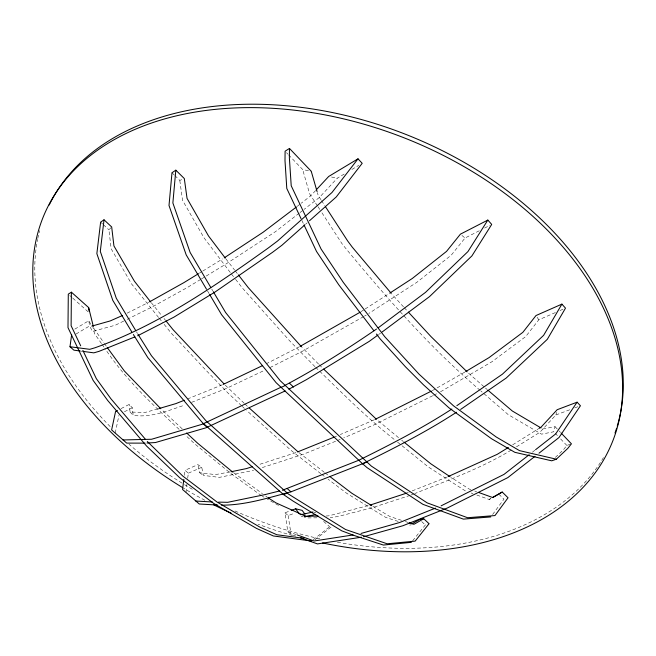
<?xml version="1.0" encoding="UTF-8"?>
<svg xmlns="http://www.w3.org/2000/svg" width="656" height="656" viewBox="0 0 656 656"><rect width="100%" height="100%" fill="white"/><g stroke="black" fill="none" stroke-linecap="round" stroke-linejoin="round"><path stroke-width="0.49" stroke-dasharray="3.28 2.46" d="M185.96 492.369L186.968 484.284M187.714 478.216L188.346 473.165L185.008 470.303L197.891 464.62L201.728 467.31L203.458 475.411L219.334 477.379L253.61 470.344M184.361 475.346L185.008 470.303M115.235 433.001L118.933 415.428M516.452 446.834L539.888 432.288L555.862 414.986L556.518 412.353M542.766 428.975L555.042 426.671L553.762 431.779L541.528 434.149L508.195 414.617L480.963 391.066M492.599 514.509L503.931 499.167L498.601 493.927M555.378 312.568L538.806 319.816L525.702 336.585L491.934 361.743L439.946 392.108M570.507 444.153L566.858 445.449L563.25 449.983L555.32 457.429M479.265 230.764L465.038 238.021L451.213 255.217L416.954 282.236L368.738 313.502M412.649 540.774L425.326 524.98L429.057 523.726M315.602 190.56L310.772 195.759L301.202 203.245M344.179 174.07L337.315 178.161L319.382 197.481L304.04 209.42M158.563 317.455L131.585 283.941L111.151 248.788L108.921 229.854L110.995 227.689M305.655 224.163L307.188 222.802M314.962 539.806L332.231 526.186M313.142 539.765L329.64 526.768L331.329 526.169M532.393 452.197L534.796 450.311M297.209 206.369L300.399 203.868M299.193 213.192L275.479 231.642L225.033 264.614L205.861 276.258M300.005 212.569L303.236 210.051M378.947 334.314L380.562 333.141M360.907 311.707L364.301 309.525M365.154 308.976L388.901 293.699M512.689 444.801L539.396 428.171M511.237 450.065C481.037 468.45 447.425 480.463 414.731 493.574M199.383 273.142L201.966 271.559M202.827 271.035L222.614 258.907M200.629 279.44L187.559 287.377L153.422 306.286L124.624 320.612M201.499 278.907L204.984 276.791M74.817 329.123L88.814 320.702L90.946 324.564M76.014 334.043L89.569 325.958L88.814 320.702M351.903 169.461L358.766 165.369M464.858 372.075L432.206 390.689M476.797 495.026L489.146 499.47L490.86 498.462M363.588 316.61L302.219 351.362L268.919 368.114M364.465 316.11L366.228 315.101M299.571 346.663L267.082 363.358M489.146 499.47L490.959 498.519M121.04 408.614L129.207 404.416L132.291 407.745L133.209 415.355C150.954 417.921 168.034 410.705 184.557 405.137M124.402 411.771L132.291 407.745M484.604 228.042L489.934 225.32M127.133 313.166L148.699 302.318M432.698 395.748L373.797 424.981L343.687 437.896M433.608 395.289L438.134 393.018M123.722 321.055L115.431 325.163L92.553 331.419L89.569 325.958M262.9 371.075L226.222 388.491L190.265 402.891M447.269 476.978L409.27 492.066M374.273 419.783L340.292 434.543M188.346 473.165L201.728 467.31M559.978 310.55L563.66 308.943M333.789 437.298L336.577 436.117M174.832 175.546L179.801 180.433L182.499 179.293M222.351 384.769L187.067 399.151M337.446 440.52L340.12 439.397M335.577 441.283L303.179 454.313L260.334 468.22M406.417 493.197L408.319 492.443M410.976 495.05L413.788 493.943M295.782 536.124L291.059 534.427L287.812 531.598L284.999 512.803L290.313 510.794M284.999 512.803L288.181 515.6L294.683 513.156M555.862 414.986L570.982 409.303M574.763 407.876L578.543 406.458M295.905 452.599L257.865 464.94M410.033 495.411L372.526 507.621L338.02 516.502L330.181 517.666M157.842 408.885L144.779 412.55L130.085 412.001L129.207 404.416M368.147 505.604L328.771 515.837L326.163 515.985M409.697 525.112L411.394 524.792M229.969 471.943L215.373 474.608L199.572 472.697L197.891 464.62M316.963 517.822L307.812 517.928L304.04 517.01M79.876 350.968L81.869 351.239M288.615 154.882L302.67 169.56L311.239 171.249M331.567 177.03L337.315 178.161M313.962 512.213L315.831 512.664M301.219 516.321L303.097 516.78M398.208 521.422L385.761 517.428L382.505 515.509L346.384 493.074L328.016 479.151M401.497 520.298L390.017 516.592L372.616 506.194M405.326 521.528L408.196 522.455M287.812 531.598L297.217 534.952M471.098 492.976L472.992 493.656M470.918 489.655L469.024 488.966L450.82 477.207M474.723 491.032L476.625 491.721M278.554 505.407L267.377 499.2M262.326 496.223L264.015 497.215M465.391 490.926L428.294 466.941L397.257 441.882M199.572 472.697L203.458 475.411M261.49 495.723L230.978 473.616L194.873 443.973L185.869 435.617M233.618 472.738L262.392 493.624M265.68 496.01L267.32 497.207M320.833 473.698L290.821 450.196L246.566 410.418M321.629 474.304L324.827 476.723M324.343 472.345L298.882 452.525M325.155 472.96L328.385 475.42M394.067 439.315C366.196 417.339 341.202 392.009 315.708 367.385M398.528 437.659L376.314 419.168M401.669 440.192L403.235 441.463M461.947 235.455L465.038 238.021M480.192 390.402C430.393 347.893 387.13 298.455 345.491 248.107L341.915 243.556L321.301 211.798M468.581 373.207L484.718 387.384M485.481 388.057L487.023 389.41M69.798 295.495L72.062 297.504M72.816 298.177L88.642 312.264M323.605 521.397L329.64 526.768M182.188 428.844L161.474 409.451M179.121 429.352C152.34 404.424 125.23 379.086 104.919 348.426M100.63 222.122L102.697 224.057M103.394 224.696L108.921 229.854M421.701 521.594L425.326 524.98M241.539 405.728L228.231 393.272L203.68 367.852L171.355 333.273L162.401 322.203M242.261 406.4L244.409 408.409M244.229 403.301L225.303 385.195M244.942 403.965L247.796 406.638M171.987 172.758L174.119 174.849M314.978 366.671L289.772 340.956L242.203 287.812L234.635 278.111M318.521 364.047L302.219 347.582M319.251 364.761L322.891 368.352M286.508 152.684L287.91 154.152M555.14 433.214L557.895 436.092M560.65 438.971L566.858 445.449M555.042 426.671L558.453 430.246M559.133 430.959L560.503 432.386M130.085 412.001L133.209 415.355M403.53 306.893L391.919 294.126M404.219 307.639L407.663 311.362M151.364 302.793L161.483 315.339M164.016 318.472L165.279 320.038M159.203 318.242L161.761 321.407M231.486 274.077L234.003 277.308M225.935 258.931L234.618 270.083M235.242 270.879L237.718 274.06M230.264 272.461L203.926 237.693L182.516 200.252L179.801 180.433M93.833 328.41L103.771 342.571M104.361 343.4L106.698 346.737M101.467 343.514L94.571 333.699L92.849 326.778M102.041 344.334L104.345 347.606M537.116 317.258L538.806 319.816M317.397 205.787L309.599 193.766L302.67 169.56M317.955 206.64L320.743 210.937M320.989 199.777L318.209 195.488L317.373 192.577M321.547 200.638L324.876 205.779M136.464 331.772L137.498 333.494M211.732 289.034L212.765 290.772M207.542 290.961L209.1 293.601M301.883 220.432L303.605 224.09M288.181 515.6L291.059 534.427M292.428 535.501A306.024 206.533 21.2 0 1 258.038 524.177M204.877 500.266A306.024 206.533 21.2 0 1 182.294 487.416M603.438 457.617A305.261 206.673 21.2 0 1 336.38 542.061M319.8 538.765A305.261 206.673 21.2 0 1 234.192 510.606M192.29 489.253A305.261 206.673 21.2 0 1 184.582 484.677M182.04 483.128A305.261 206.673 21.2 0 1 129.084 444.284M110.192 426.597A305.261 206.673 21.2 0 1 37.605 239.383M37.802 238.399A305.261 206.673 21.2 0 1 39.647 230.592"/><path stroke-width="0.98" d="M311.567 541.003L273.38 535.968L256.471 528.383L213.626 503.357L179.539 477.584L146.649 446.113L107.658 400.431L93.144 380.423L67.994 327.639L68.29 294.15L71.389 292.182L71.119 325.745L80.688 345.819M301.022 218.612L286.787 188.461L284.999 160.622L285.098 151.216L289.46 148.428L289.378 157.858L291.215 185.763L321.063 248.993L343.318 282.4L384.728 336.684L419.012 374.133L453.567 405.867L496.215 436.986L519.486 450.623L556.345 459.2L567.825 448.36L571.417 443.825L561.183 433.099M206.501 289.198L186.189 254.864L169.002 205.492L171.987 172.758L175.816 170.166L172.872 202.966L190.133 252.47L210.707 287.295M150.724 302.014L134.414 281.211L113.931 245.943L111.684 226.968L104.033 219.809L100.302 251.387L116.284 298.234L135.431 330.05M183.844 479.38L182.548 489.474L199.268 503.997L217.603 505.063M79.876 350.968L73.898 350.156L69.987 346.753L71.643 334.716M460.602 409.442L506.178 378.061L547.301 339.332L565.497 308.14L561.905 304.122L543.627 335.331L502.447 374.158L456.847 405.662M382.186 331.961L429.532 296.602L471.918 255.897L491.713 224.418L487.826 220.072L467.949 251.568L425.498 292.379L378.127 327.877M539.011 453.181L559.002 437.527L580.429 405.752L577.1 402.177L555.607 433.985L535.591 449.688M309.484 220.76L336.257 196.948L362.194 163.319L358.02 158.826L331.993 192.487L277.636 240.941L268.222 248.034C213.93 286.754 158.244 325.228 94.948 347.787L89.782 349.32L69.987 346.753M316.29 189.822L328.697 176.464L358.02 158.826M304.892 224.844L281.941 245.246L272.535 252.306L215.217 291.895L173.955 317.127L137.662 335.765M529.187 454.706L503.988 474.403L441.111 505.842M296.414 206.993L263.056 232.281L224.303 257.8M535.009 456.314L507.818 477.609L447.392 507.982L402.907 525.735L363.432 536.78M376.503 329.058C346.983 349.279 316.528 368.721 284.843 385.433M378.135 334.904L369.205 341.391L306.5 379.611L288.878 389.213M104.033 219.809L100.63 222.122L96.858 253.634L112.783 300.358L131.766 331.879M451.845 409.049C422.185 428.302 390.509 444.62 358.799 460.258L282.367 490.27M456.437 412.263C426.572 431.746 394.543 448.048 362.547 463.759L276.078 382.645L221.605 314.732L209.625 294.478M389.746 293.15L412.28 278.488L446.539 251.387L460.397 234.176L487.826 220.072M508.375 447.482L497.191 454.346L448.196 476.559M539.396 428.171L541.118 427.105L557.165 409.721L577.1 402.177M198.522 273.667L183.893 282.629L149.576 301.826M465.719 371.558L489.032 357.61L522.848 332.338L535.993 315.544L561.905 304.122M492.582 497.453L502.217 492.033L508.047 497.781L494.968 515.567L467.564 517.723L427.146 502.865L371.329 466.08L280.186 380.693L225.623 312.535L213.274 291.641M502.217 492.033L492.771 497.568L478.519 492.41M360.062 312.256L300.448 346.171M138.014 334.355L151.429 355.7L205.968 420.808L288.443 494.066L345.54 529.507L387.163 543.791L415.141 541.118L429.057 523.726L423.743 518.757L413.936 524.308L409.155 522.766M412.157 523.726L419.528 519.568L423.743 518.757M117.416 410.476L115.595 411.41L111.61 429.926L126.698 443.103L145.099 443.136M431.295 391.148L375.175 419.348M122.639 315.429L110.2 320.94L91.799 326.114M262.646 365.564L223.27 384.383M122.975 439.946L151.602 439.258L202.048 424.309L281.137 387.171M280.916 387.516L285.032 385.58M146.977 443.03L155.431 442.546L205.992 427.802L285.163 390.943M333.789 437.298L297.709 451.886M134.833 336.913L99.015 351.354L93.824 352.854L82.869 351.37M435.428 508.121L399.479 522.57L361.03 533.451M184.27 400.267L175.857 403.612L158.793 408.614M133.348 334.503L147.854 357.643L202.302 422.538L283.523 494.583L287.279 493.115M221.523 505.161C245.049 505.276 268.288 497.847 290.92 491.844L366.737 462.111M291.198 510.458L295.618 508.785L302.121 510.36L304.966 514.148M556.345 459.2L551.721 460.815L514.821 452.312L491.533 438.749L448.893 407.77L423.407 384.76L405.449 366.786L380.103 338.857L376.405 334.019M370.115 505.087L406.417 493.197M252.15 466.76L246.435 468.589L230.937 471.771M279.39 491.016L264.507 494.714L227.722 502.316L218.522 502.127M315.79 514.419L306.36 516.543L275.93 502.849L268.148 497.806M300.71 514.722L313.027 511.983M353.1 534.935L314.134 540.987L297.217 534.952M361.456 537.207L317.471 543.914L300.497 537.813M411.386 542.348L383.383 545.046L353.92 535.411L341.751 530.835L292.625 500.807L283.523 494.583M490.803 516.928L463.366 519.117L422.94 504.341L367.139 467.703L362.547 463.759M304.212 516.28L318.176 516.092M212.38 501.996L195.775 501.028M303.908 538.338L276.775 534.73L259.858 527.112L216.988 501.988L182.868 476.133L147.28 441.455M541.028 427.95L512.336 411.017L487.785 390.082M371.755 505.653L351.837 493.255L330.001 476.65M449.983 476.65L430.689 463.702L404.022 442.103M232.79 472.14L197.776 443.333L186.64 432.985M298.095 451.902L249.223 407.975M203.237 423.801L207.181 427.294M71.389 292.182L88.634 307.566L93.332 326.426M287.23 488.564L290.92 491.844M376.314 419.168L323.621 369.074M289.476 383.252L293.519 387.048M467.097 371.829L431.066 336.667L408.352 312.1M175.816 170.166L184.303 178.539L187.05 198.407L208.501 235.947L225.32 258.136M223.934 383.768L172.872 329.451L165.911 320.825M160.777 408.721L124.369 370.984L107.281 347.565M289.46 148.428L311.239 171.249L317.094 191.609M301.539 346.852L248.263 287.607L238.341 274.864M145.296 439.118L110.88 398.733L96.342 378.668L82.861 350.378M391.255 293.347L352.297 247.181L347.655 240.949L325.433 206.64M373.936 330.788L338.758 284.778L316.545 251.494L304.04 225M295.618 508.785L299.538 514.058M88.634 307.566L89.142 311.141M182.294 487.416A306.024 206.533 21.2 0 1 138.227 128.035A306.024 206.533 21.2 0 1 605.734 313.183A306.024 206.533 21.2 0 1 322.547 542.963M231.035 513.066A306.024 206.533 21.2 0 1 213.782 504.866M49.2 204.992A305.261 206.673 21.2 0 1 404.358 133.824A305.261 206.673 21.2 0 1 617.222 426.22M616.615 428.179A305.261 206.673 21.2 0 1 614.992 433.017"/></g></svg>
